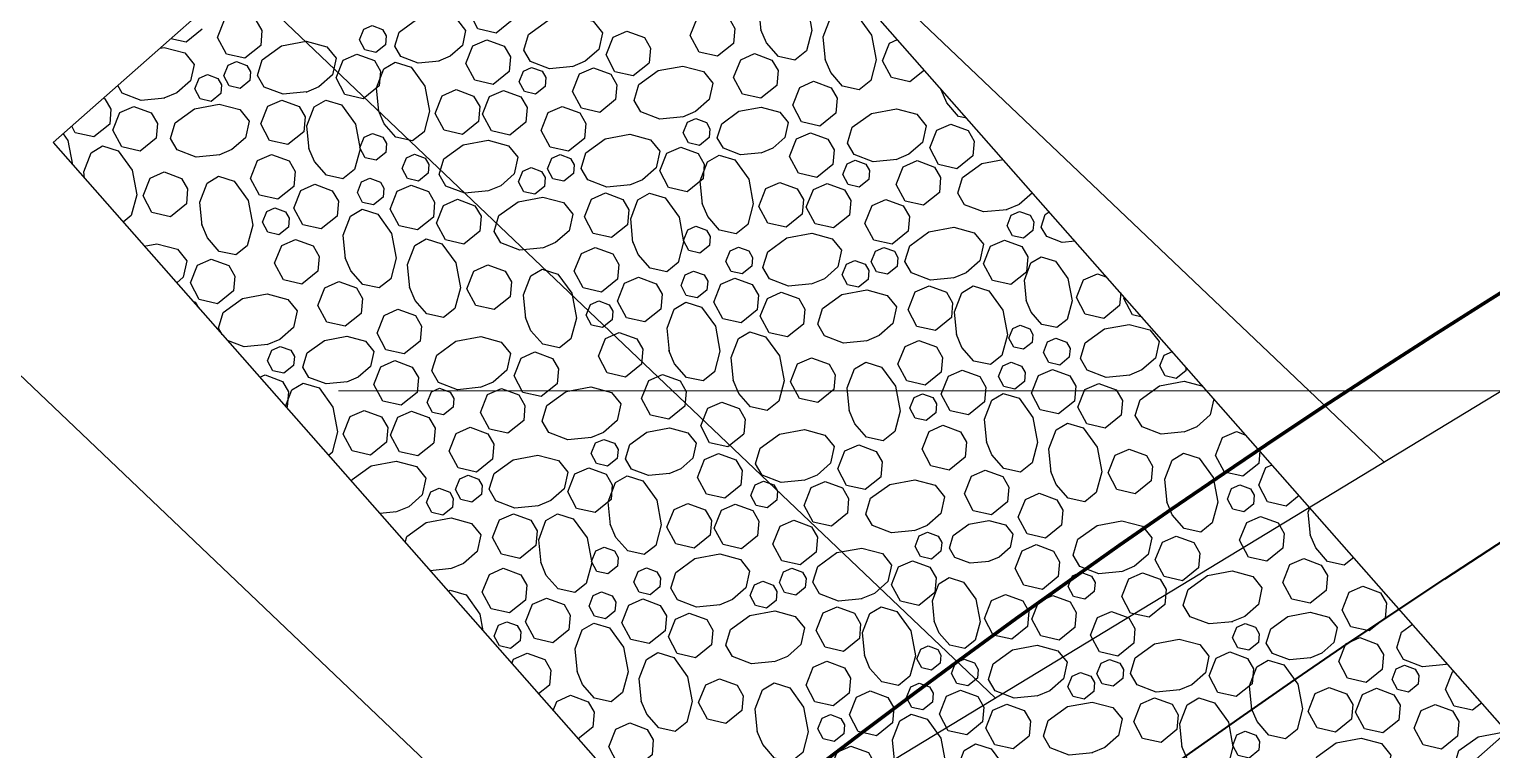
# Model space of a CAD drawing. Header units: inches. Extents: x -5337 to 1057, y 15227 to 19227.
# Drawn here: x -2907.8 to -2886.96, y 16124.37 to 16134.63 of the extents above; entities that cross this region are included whole.
import ezdxf

# ---------------------------------------------------------------- set-up
doc = ezdxf.new("R2010")
doc.units = ezdxf.units.IN
doc.header["$LTSCALE"] = 150
doc.header["$MEASUREMENT"] = 0
doc.linetypes.add('HIDDEN', pattern=[0.375, 0.25, -0.125])
for name, color, linetype in [('COMT-MIN', 84, 'Continuous'), ('CONT-MJR', 84, 'Continuous'), ('grid', 7, 'HIDDEN'), ('PAVING', 7, 'Continuous')]:
    doc.layers.add(name, color=color, linetype=linetype)

msp = doc.modelspace()

# ---------------------------------------------------------------- linework, layer by layer
at = {"color": 5}
for p, q in [((-2992.818, 16227.67), (-2888.494, 16128.469)), ((-3000.385, 16226.241), (-2894.032, 16125.111)), ((-3007.952, 16224.811), (-2899.57, 16121.752)), ((-2900.815, 16120.997), (-2868.144, 16140.811))]:
    msp.add_line(p, q, dxfattribs=at)
at = {"layer": 'COMT-MIN', "color": 5, "linetype": 'Continuous', "lineweight": 40, "extrusion": (0, 0, -1)}
for radius in [122, 119, 116, 113]:
    msp.add_arc((2820.603, 16024.86), radius, 14.50002, 67.54112, dxfattribs=at)
at = {"layer": 'CONT-MJR', "color": 5, "linetype": 'Continuous', "lineweight": 70, "extrusion": (0, 0, -1)}
msp.add_arc((2820.603, 16024.86), 125, 14.50002, 67.54112, dxfattribs=at)
at = {"layer": 'grid', "color": 252, "linetype": 'HIDDEN', "lineweight": 0, "ltscale": 0.6}
msp.add_line((-5232.144, 16129.484), (952.356, 16129.484), dxfattribs=at)
at = {"layer": 'PAVING', "color": 1, "flags": 128}
msp.add_lwpolyline([(-2894.237, 16118.014), (-2886.736, 16124.627), (-2899.961, 16139.63), (-2907.462, 16133.017)], close=True, dxfattribs=at)
for points in [[(-2897.368, 16134.609), (-2897.401, 16134.946), (-2897.297, 16135.217), (-2897.134, 16135.313), (-2896.91, 16135.244), (-2896.711, 16134.97), (-2896.645, 16134.616), (-2896.724, 16134.323), (-2896.888, 16134.192), (-2897.124, 16134.244), (-2897.294, 16134.436), (-2897.372, 16134.624)], [(-2900.917, 16134.761), (-2901.145, 16134.577), (-2901.407, 16134.636), (-2901.533, 16134.874), (-2901.432, 16135.127), (-2901.235, 16135.213), (-2900.986, 16135.122), (-2900.899, 16134.972), (-2900.917, 16134.761)], [(-2904.502, 16134.402), (-2904.73, 16134.218), (-2904.992, 16134.278), (-2905.118, 16134.515), (-2905.017, 16134.768), (-2904.82, 16134.855), (-2904.57, 16134.763), (-2904.484, 16134.613), (-2904.502, 16134.402)], [(-2901.956, 16134.179), (-2902.259, 16134.15), (-2902.503, 16134.243), (-2902.589, 16134.39), (-2902.527, 16134.592), (-2902.281, 16134.77), (-2901.962, 16134.829), (-2901.698, 16134.759), (-2901.581, 16134.612), (-2901.627, 16134.398), (-2901.8, 16134.246), (-2901.969, 16134.176)], [(-2900.049, 16134.101), (-2900.386, 16134.068), (-2900.657, 16134.171), (-2900.753, 16134.335), (-2900.684, 16134.559), (-2900.41, 16134.757), (-2900.056, 16134.823), (-2899.763, 16134.745), (-2899.632, 16134.581), (-2899.683, 16134.344), (-2899.876, 16134.175), (-2900.064, 16134.097)], [(-2897.763, 16134.431), (-2897.991, 16134.247), (-2898.253, 16134.307), (-2898.379, 16134.544), (-2898.278, 16134.797), (-2898.081, 16134.884), (-2897.831, 16134.792), (-2897.745, 16134.642), (-2897.763, 16134.431)], [(-2896.452, 16134.188), (-2896.485, 16134.525), (-2896.381, 16134.795), (-2896.218, 16134.892), (-2895.994, 16134.823), (-2895.795, 16134.549), (-2895.729, 16134.195), (-2895.808, 16133.902), (-2895.972, 16133.771), (-2896.209, 16133.822), (-2896.378, 16134.015), (-2896.456, 16134.202)], [(-2905.338, 16134.631), (-2905.566, 16134.448), (-2905.784, 16134.497)], [(-2902.723, 16134.412), (-2902.86, 16134.302), (-2903.017, 16134.338), (-2903.093, 16134.48), (-2903.032, 16134.632), (-2902.914, 16134.684), (-2902.764, 16134.629), (-2902.712, 16134.539), (-2902.723, 16134.412)], [(-2903.845, 16133.738), (-2904.182, 16133.705), (-2904.453, 16133.808), (-2904.549, 16133.972), (-2904.48, 16134.196), (-2904.206, 16134.394), (-2903.853, 16134.46), (-2903.559, 16134.381), (-2903.429, 16134.218), (-2903.48, 16133.981), (-2903.672, 16133.811), (-2903.86, 16133.733)], [(-2900.963, 16134.029), (-2901.19, 16133.845), (-2901.452, 16133.905), (-2901.578, 16134.142), (-2901.478, 16134.395), (-2901.28, 16134.482), (-2901.031, 16134.391), (-2900.944, 16134.24), (-2900.963, 16134.029)], [(-2898.965, 16134.151), (-2899.192, 16133.968), (-2899.454, 16134.027), (-2899.58, 16134.265), (-2899.479, 16134.518), (-2899.282, 16134.605), (-2899.033, 16134.513), (-2898.946, 16134.362), (-2898.965, 16134.152)], [(-2895.043, 16134.051), (-2895.251, 16133.884), (-2895.513, 16133.944), (-2895.639, 16134.181), (-2895.538, 16134.434), (-2895.425, 16134.484)], [(-2905.936, 16134.363), (-2905.876, 16134.374), (-2905.583, 16134.296), (-2905.452, 16134.132), (-2905.503, 16133.895), (-2905.696, 16133.726), (-2905.883, 16133.648)], [(-2902.812, 16133.825), (-2903.04, 16133.641), (-2903.302, 16133.701), (-2903.428, 16133.938), (-2903.327, 16134.191), (-2903.13, 16134.278), (-2902.88, 16134.186), (-2902.794, 16134.036), (-2902.812, 16133.825)], [(-2897.146, 16133.831), (-2897.374, 16133.648), (-2897.636, 16133.707), (-2897.762, 16133.944), (-2897.661, 16134.197), (-2897.464, 16134.284), (-2897.215, 16134.192), (-2897.128, 16134.042), (-2897.146, 16133.831)], [(-2905.072, 16133.715), (-2905.208, 16133.605), (-2905.365, 16133.641), (-2905.441, 16133.783), (-2905.381, 16133.935), (-2905.262, 16133.987), (-2905.112, 16133.932), (-2905.061, 16133.842), (-2905.072, 16133.715)], [(-2904.658, 16133.9), (-2904.794, 16133.79), (-2904.952, 16133.825), (-2905.027, 16133.968), (-2904.967, 16134.119), (-2904.848, 16134.172), (-2904.699, 16134.117), (-2904.647, 16134.026), (-2904.658, 16133.9)], [(-2902.818, 16133.459), (-2902.851, 16133.796), (-2902.747, 16134.067), (-2902.584, 16134.163), (-2902.36, 16134.094), (-2902.161, 16133.82), (-2902.095, 16133.466), (-2902.174, 16133.173), (-2902.338, 16133.042), (-2902.575, 16133.094), (-2902.744, 16133.286), (-2902.822, 16133.474)], [(-2900.45, 16133.817), (-2900.587, 16133.707), (-2900.744, 16133.743), (-2900.82, 16133.885), (-2900.759, 16134.037), (-2900.641, 16134.089), (-2900.491, 16134.034), (-2900.439, 16133.944), (-2900.45, 16133.818)], [(-2899.443, 16133.631), (-2899.67, 16133.447), (-2899.932, 16133.506), (-2900.059, 16133.744), (-2899.958, 16133.997), (-2899.761, 16134.084), (-2899.511, 16133.992), (-2899.425, 16133.842), (-2899.443, 16133.631)], [(-2898.477, 16133.386), (-2898.814, 16133.353), (-2899.085, 16133.456), (-2899.181, 16133.619), (-2899.112, 16133.844), (-2898.838, 16134.042), (-2898.484, 16134.108), (-2898.191, 16134.029), (-2898.06, 16133.866), (-2898.111, 16133.629), (-2898.304, 16133.459), (-2898.492, 16133.381)], [(-2905.869, 16133.652), (-2906.206, 16133.619), (-2906.477, 16133.722), (-2906.54, 16133.83)], [(-2896.303, 16133.437), (-2896.531, 16133.253), (-2896.793, 16133.313), (-2896.919, 16133.55), (-2896.818, 16133.803), (-2896.621, 16133.89), (-2896.372, 16133.798), (-2896.285, 16133.648), (-2896.303, 16133.437)], [(-2894.799, 16133.756), (-2894.801, 16133.776)], [(-2906.745, 16133.65), (-2906.724, 16133.642), (-2906.637, 16133.492), (-2906.655, 16133.281)], [(-2905.086, 16132.843), (-2905.423, 16132.81), (-2905.694, 16132.914), (-2905.79, 16133.077), (-2905.721, 16133.301), (-2905.447, 16133.5), (-2905.093, 16133.566), (-2904.8, 16133.487), (-2904.669, 16133.323), (-2904.72, 16133.086), (-2904.913, 16132.917), (-2905.101, 16132.839)], [(-2903.886, 16133.171), (-2904.114, 16132.988), (-2904.375, 16133.047), (-2904.501, 16133.284), (-2904.401, 16133.537), (-2904.203, 16133.624), (-2903.954, 16133.532), (-2903.867, 16133.382), (-2903.886, 16133.171)], [(-2903.81, 16132.919), (-2903.843, 16133.255), (-2903.739, 16133.526), (-2903.576, 16133.622), (-2903.352, 16133.553), (-2903.153, 16133.28), (-2903.087, 16132.926), (-2903.166, 16132.633), (-2903.33, 16132.502), (-2903.566, 16132.553), (-2903.736, 16132.746), (-2903.814, 16132.933)], [(-2901.399, 16133.319), (-2901.627, 16133.135), (-2901.889, 16133.195), (-2902.015, 16133.432), (-2901.915, 16133.685), (-2901.717, 16133.772), (-2901.468, 16133.68), (-2901.381, 16133.53), (-2901.399, 16133.319)], [(-2900.725, 16133.308), (-2900.952, 16133.124), (-2901.214, 16133.184), (-2901.34, 16133.421), (-2901.239, 16133.674), (-2901.042, 16133.761), (-2900.793, 16133.669), (-2900.706, 16133.519), (-2900.725, 16133.308)], [(-2894.438, 16133.365), (-2894.556, 16133.39), (-2894.725, 16133.583), (-2894.803, 16133.77)], [(-2905.994, 16133.08), (-2906.221, 16132.897), (-2906.483, 16132.956), (-2906.609, 16133.194), (-2906.508, 16133.447), (-2906.311, 16133.533), (-2906.062, 16133.442), (-2905.975, 16133.291), (-2905.994, 16133.081)], [(-2899.888, 16133.078), (-2900.116, 16132.895), (-2900.378, 16132.954), (-2900.504, 16133.191), (-2900.403, 16133.444), (-2900.206, 16133.531), (-2899.956, 16133.44), (-2899.87, 16133.289), (-2899.888, 16133.078)], [(-2898.109, 16133.089), (-2898.246, 16132.978), (-2898.403, 16133.014), (-2898.479, 16133.157), (-2898.418, 16133.308), (-2898.3, 16133.361), (-2898.15, 16133.305), (-2898.099, 16133.215), (-2898.11, 16133.088)], [(-2897.361, 16132.873), (-2897.664, 16132.843), (-2897.908, 16132.936), (-2897.994, 16133.083), (-2897.932, 16133.285), (-2897.686, 16133.464), (-2897.367, 16133.523), (-2897.103, 16133.452), (-2896.986, 16133.305), (-2897.032, 16133.092), (-2897.205, 16132.939), (-2897.374, 16132.869)], [(-2895.435, 16132.777), (-2895.772, 16132.744), (-2896.043, 16132.848), (-2896.139, 16133.011), (-2896.07, 16133.235), (-2895.796, 16133.434), (-2895.442, 16133.5), (-2895.149, 16133.421), (-2895.018, 16133.257), (-2895.069, 16133.02), (-2895.262, 16132.851), (-2895.45, 16132.773)], [(-2906.655, 16133.281), (-2906.883, 16133.098), (-2907.145, 16133.157), (-2907.196, 16133.253)], [(-2896.349, 16132.705), (-2896.576, 16132.522), (-2896.839, 16132.581), (-2896.964, 16132.818), (-2896.864, 16133.072), (-2896.666, 16133.158), (-2896.417, 16133.067), (-2896.33, 16132.916), (-2896.349, 16132.705)], [(-2894.351, 16132.828), (-2894.578, 16132.645), (-2894.84, 16132.704), (-2894.966, 16132.941), (-2894.865, 16133.194), (-2894.668, 16133.281), (-2894.419, 16133.189), (-2894.332, 16133.039), (-2894.351, 16132.828)], [(-2907.319, 16133.144), (-2907.25, 16133.048), (-2907.185, 16132.703)], [(-2907.014, 16132.509), (-2907.023, 16132.603), (-2906.92, 16132.873), (-2906.757, 16132.969), (-2906.533, 16132.9), (-2906.334, 16132.626), (-2906.268, 16132.273), (-2906.347, 16131.98), (-2906.465, 16131.885)], [(-2902.721, 16132.877), (-2902.857, 16132.767), (-2903.015, 16132.802), (-2903.09, 16132.945), (-2903.03, 16133.096), (-2902.911, 16133.149), (-2902.762, 16133.094), (-2902.71, 16133.003), (-2902.721, 16132.877)], [(-2901.255, 16132.328), (-2901.592, 16132.295), (-2901.863, 16132.399), (-2901.958, 16132.562), (-2901.89, 16132.786), (-2901.616, 16132.985), (-2901.262, 16133.051), (-2900.969, 16132.972), (-2900.838, 16132.808), (-2900.889, 16132.571), (-2901.082, 16132.402), (-2901.27, 16132.324)], [(-2899.232, 16132.414), (-2899.568, 16132.381), (-2899.839, 16132.485), (-2899.935, 16132.648), (-2899.866, 16132.872), (-2899.592, 16133.071), (-2899.239, 16133.137), (-2898.945, 16133.058), (-2898.815, 16132.894), (-2898.866, 16132.657), (-2899.059, 16132.488), (-2899.246, 16132.41)], [(-2898.198, 16132.501), (-2898.426, 16132.318), (-2898.688, 16132.377), (-2898.814, 16132.614), (-2898.713, 16132.867), (-2898.516, 16132.954), (-2898.266, 16132.863), (-2898.18, 16132.712), (-2898.198, 16132.501)], [(-2904.031, 16132.394), (-2904.259, 16132.211), (-2904.521, 16132.27), (-2904.646, 16132.508), (-2904.546, 16132.76), (-2904.348, 16132.847), (-2904.099, 16132.756), (-2904.013, 16132.605), (-2904.031, 16132.394)], [(-2902.117, 16132.581), (-2902.254, 16132.47), (-2902.411, 16132.506), (-2902.486, 16132.648), (-2902.426, 16132.8), (-2902.308, 16132.852), (-2902.158, 16132.797), (-2902.106, 16132.707), (-2902.117, 16132.581)], [(-2900.044, 16132.576), (-2900.181, 16132.466), (-2900.338, 16132.501), (-2900.413, 16132.644), (-2900.353, 16132.796), (-2900.235, 16132.848), (-2900.085, 16132.793), (-2900.033, 16132.703), (-2900.044, 16132.576)], [(-2898.204, 16132.136), (-2898.237, 16132.472), (-2898.133, 16132.743), (-2897.97, 16132.839), (-2897.746, 16132.77), (-2897.547, 16132.497), (-2897.481, 16132.143), (-2897.56, 16131.85), (-2897.724, 16131.719), (-2897.961, 16131.77), (-2898.13, 16131.963), (-2898.208, 16132.15)], [(-2895.836, 16132.494), (-2895.973, 16132.384), (-2896.13, 16132.42), (-2896.206, 16132.562), (-2896.145, 16132.714), (-2896.027, 16132.766), (-2895.877, 16132.711), (-2895.825, 16132.62), (-2895.836, 16132.494)], [(-2894.829, 16132.307), (-2895.057, 16132.124), (-2895.319, 16132.183), (-2895.445, 16132.42), (-2895.344, 16132.673), (-2895.147, 16132.76), (-2894.897, 16132.668), (-2894.811, 16132.518), (-2894.829, 16132.307)], [(-2893.863, 16132.062), (-2894.2, 16132.029), (-2894.471, 16132.132), (-2894.567, 16132.296), (-2894.498, 16132.52), (-2894.224, 16132.718), (-2893.919, 16132.775)], [(-2905.562, 16132.146), (-2905.789, 16131.962), (-2906.052, 16132.022), (-2906.178, 16132.259), (-2906.077, 16132.512), (-2905.88, 16132.599), (-2905.63, 16132.507), (-2905.544, 16132.357), (-2905.562, 16132.146)], [(-2905.337, 16131.834), (-2905.371, 16132.171), (-2905.267, 16132.441), (-2905.103, 16132.537), (-2904.879, 16132.468), (-2904.681, 16132.195), (-2904.615, 16131.841), (-2904.693, 16131.548), (-2904.857, 16131.417), (-2905.094, 16131.468), (-2905.263, 16131.661), (-2905.341, 16131.849)], [(-2900.458, 16132.391), (-2900.594, 16132.282), (-2900.752, 16132.317), (-2900.827, 16132.459), (-2900.767, 16132.611), (-2900.648, 16132.663), (-2900.498, 16132.608), (-2900.447, 16132.518), (-2900.458, 16132.391)], [(-2903.414, 16131.97), (-2903.641, 16131.787), (-2903.903, 16131.846), (-2904.029, 16132.084), (-2903.929, 16132.336), (-2903.731, 16132.423), (-2903.482, 16132.332), (-2903.395, 16132.181), (-2903.414, 16131.97)], [(-2902.756, 16132.239), (-2902.893, 16132.129), (-2903.05, 16132.165), (-2903.125, 16132.307), (-2903.065, 16132.459), (-2902.947, 16132.511), (-2902.797, 16132.456), (-2902.745, 16132.366), (-2902.756, 16132.239)], [(-2902.041, 16131.957), (-2902.269, 16131.774), (-2902.531, 16131.833), (-2902.657, 16132.07), (-2902.556, 16132.324), (-2902.359, 16132.41), (-2902.11, 16132.319), (-2902.023, 16132.168), (-2902.041, 16131.957)], [(-2896.786, 16131.996), (-2897.013, 16131.812), (-2897.275, 16131.871), (-2897.401, 16132.109), (-2897.301, 16132.362), (-2897.103, 16132.448), (-2896.854, 16132.357), (-2896.767, 16132.206), (-2896.786, 16131.996)], [(-2896.111, 16131.984), (-2896.338, 16131.801), (-2896.6, 16131.86), (-2896.726, 16132.097), (-2896.625, 16132.35), (-2896.428, 16132.437), (-2896.179, 16132.346), (-2896.092, 16132.195), (-2896.111, 16131.984)], [(-2901.38, 16131.757), (-2901.607, 16131.573), (-2901.869, 16131.633), (-2901.995, 16131.87), (-2901.895, 16132.123), (-2901.697, 16132.21), (-2901.448, 16132.118), (-2901.361, 16131.968), (-2901.38, 16131.757)], [(-2900.473, 16131.519), (-2900.809, 16131.486), (-2901.08, 16131.59), (-2901.176, 16131.753), (-2901.107, 16131.977), (-2900.833, 16132.176), (-2900.479, 16132.242), (-2900.186, 16132.163), (-2900.055, 16131.999), (-2900.107, 16131.762), (-2900.299, 16131.593), (-2900.487, 16131.515)], [(-2899.272, 16131.847), (-2899.5, 16131.664), (-2899.762, 16131.723), (-2899.888, 16131.96), (-2899.787, 16132.214), (-2899.59, 16132.3), (-2899.34, 16132.209), (-2899.254, 16132.058), (-2899.272, 16131.848)], [(-2899.196, 16131.595), (-2899.229, 16131.932), (-2899.125, 16132.202), (-2898.962, 16132.298), (-2898.738, 16132.23), (-2898.539, 16131.956), (-2898.474, 16131.602), (-2898.552, 16131.309), (-2898.716, 16131.179), (-2898.952, 16131.229), (-2899.122, 16131.422), (-2899.2, 16131.61)], [(-2895.274, 16131.754), (-2895.502, 16131.571), (-2895.764, 16131.63), (-2895.89, 16131.867), (-2895.789, 16132.121), (-2895.592, 16132.207), (-2895.343, 16132.116), (-2895.256, 16131.965), (-2895.275, 16131.754)], [(-2893.501, 16132.302), (-2893.691, 16132.135), (-2893.878, 16132.058)], [(-2904.108, 16131.815), (-2904.244, 16131.705), (-2904.402, 16131.741), (-2904.477, 16131.883), (-2904.417, 16132.035), (-2904.299, 16132.087), (-2904.149, 16132.032), (-2904.097, 16131.942), (-2904.108, 16131.815)], [(-2903.292, 16131.364), (-2903.325, 16131.7), (-2903.222, 16131.971), (-2903.058, 16132.067), (-2902.834, 16131.998), (-2902.636, 16131.724), (-2902.57, 16131.37), (-2902.648, 16131.077), (-2902.812, 16130.947), (-2903.049, 16130.998), (-2903.219, 16131.191), (-2903.297, 16131.378)], [(-2893.496, 16131.765), (-2893.632, 16131.655), (-2893.789, 16131.69), (-2893.865, 16131.833), (-2893.805, 16131.985), (-2893.686, 16132.037), (-2893.537, 16131.982), (-2893.485, 16131.891), (-2893.496, 16131.765)], [(-2892.894, 16131.613), (-2893.079, 16131.595), (-2893.298, 16131.679), (-2893.376, 16131.811), (-2893.32, 16131.992), (-2893.264, 16132.033)], [(-2898.107, 16131.553), (-2898.243, 16131.443), (-2898.401, 16131.479), (-2898.476, 16131.621), (-2898.416, 16131.773), (-2898.298, 16131.825), (-2898.148, 16131.77), (-2898.096, 16131.68), (-2898.107, 16131.553)], [(-2896.641, 16131.005), (-2896.978, 16130.971), (-2897.249, 16131.075), (-2897.345, 16131.238), (-2897.276, 16131.463), (-2897.002, 16131.661), (-2896.648, 16131.727), (-2896.355, 16131.648), (-2896.224, 16131.485), (-2896.275, 16131.248), (-2896.468, 16131.078), (-2896.656, 16131)], [(-2894.618, 16131.091), (-2894.954, 16131.057), (-2895.225, 16131.161), (-2895.321, 16131.324), (-2895.252, 16131.548), (-2894.978, 16131.747), (-2894.625, 16131.813), (-2894.331, 16131.734), (-2894.201, 16131.571), (-2894.252, 16131.334), (-2894.445, 16131.164), (-2894.632, 16131.086)], [(-2906.163, 16131.543), (-2905.981, 16131.577), (-2905.688, 16131.499), (-2905.557, 16131.335), (-2905.608, 16131.099), (-2905.7, 16131.018)], [(-2903.688, 16131.185), (-2903.915, 16131.001), (-2904.177, 16131.061), (-2904.304, 16131.298), (-2904.203, 16131.551), (-2904.005, 16131.638), (-2903.756, 16131.547), (-2903.67, 16131.396), (-2903.688, 16131.185)], [(-2902.377, 16130.942), (-2902.41, 16131.279), (-2902.306, 16131.55), (-2902.143, 16131.646), (-2901.919, 16131.577), (-2901.72, 16131.303), (-2901.654, 16130.949), (-2901.733, 16130.656), (-2901.897, 16130.525), (-2902.133, 16130.577), (-2902.303, 16130.769), (-2902.381, 16130.957)], [(-2899.417, 16131.071), (-2899.645, 16130.887), (-2899.907, 16130.947), (-2900.033, 16131.184), (-2899.932, 16131.437), (-2899.734, 16131.524), (-2899.485, 16131.432), (-2899.399, 16131.282), (-2899.417, 16131.071)], [(-2897.503, 16131.257), (-2897.64, 16131.147), (-2897.797, 16131.182), (-2897.872, 16131.325), (-2897.812, 16131.477), (-2897.694, 16131.529), (-2897.544, 16131.474), (-2897.492, 16131.383), (-2897.503, 16131.257)], [(-2895.43, 16131.252), (-2895.567, 16131.142), (-2895.724, 16131.178), (-2895.799, 16131.32), (-2895.739, 16131.472), (-2895.621, 16131.524), (-2895.471, 16131.47), (-2895.419, 16131.379), (-2895.43, 16131.253)], [(-2893.584, 16131.177), (-2893.812, 16130.994), (-2894.074, 16131.053), (-2894.2, 16131.291), (-2894.099, 16131.544), (-2893.902, 16131.63), (-2893.653, 16131.539), (-2893.566, 16131.388), (-2893.585, 16131.178)], [(-2904.889, 16130.906), (-2905.117, 16130.722), (-2905.379, 16130.782), (-2905.505, 16131.019), (-2905.404, 16131.272), (-2905.207, 16131.359), (-2904.958, 16131.267), (-2904.871, 16131.117), (-2904.889, 16130.906)], [(-2900.948, 16130.822), (-2901.175, 16130.639), (-2901.438, 16130.698), (-2901.564, 16130.935), (-2901.463, 16131.188), (-2901.266, 16131.275), (-2901.016, 16131.184), (-2900.93, 16131.033), (-2900.948, 16130.822)], [(-2895.844, 16131.068), (-2895.98, 16130.958), (-2896.138, 16130.993), (-2896.213, 16131.136), (-2896.153, 16131.288), (-2896.034, 16131.34), (-2895.885, 16131.285), (-2895.833, 16131.194), (-2895.844, 16131.068)], [(-2893.588, 16130.757), (-2893.618, 16131.06), (-2893.525, 16131.304), (-2893.378, 16131.39), (-2893.176, 16131.328), (-2892.997, 16131.082), (-2892.938, 16130.763), (-2893.009, 16130.5), (-2893.156, 16130.382), (-2893.369, 16130.428), (-2893.522, 16130.602), (-2893.592, 16130.77)], [(-2900.723, 16130.51), (-2900.757, 16130.847), (-2900.653, 16131.118), (-2900.49, 16131.214), (-2900.266, 16131.145), (-2900.067, 16130.871), (-2900.001, 16130.517), (-2900.08, 16130.224), (-2900.243, 16130.093), (-2900.48, 16130.145), (-2900.65, 16130.337), (-2900.728, 16130.525)], [(-2898.8, 16130.647), (-2899.027, 16130.463), (-2899.289, 16130.522), (-2899.416, 16130.76), (-2899.315, 16131.013), (-2899.117, 16131.1), (-2898.868, 16131.008), (-2898.782, 16130.858), (-2898.8, 16130.647)], [(-2898.142, 16130.915), (-2898.279, 16130.805), (-2898.436, 16130.841), (-2898.511, 16130.984), (-2898.451, 16131.135), (-2898.333, 16131.187), (-2898.183, 16131.132), (-2898.131, 16131.042), (-2898.142, 16130.916)], [(-2897.428, 16130.634), (-2897.655, 16130.45), (-2897.917, 16130.509), (-2898.043, 16130.747), (-2897.943, 16131), (-2897.745, 16131.087), (-2897.496, 16130.995), (-2897.409, 16130.845), (-2897.428, 16130.634)], [(-2892.26, 16130.697), (-2892.487, 16130.513), (-2892.749, 16130.573), (-2892.875, 16130.81), (-2892.775, 16131.063), (-2892.577, 16131.15), (-2892.442, 16131.1)], [(-2905.052, 16130.283), (-2905.105, 16130.374), (-2905.037, 16130.598), (-2904.763, 16130.796), (-2904.409, 16130.862), (-2904.116, 16130.784), (-2903.985, 16130.62), (-2904.036, 16130.383), (-2904.229, 16130.214), (-2904.417, 16130.136)], [(-2903.071, 16130.585), (-2903.299, 16130.402), (-2903.561, 16130.461), (-2903.686, 16130.698), (-2903.586, 16130.951), (-2903.388, 16131.038), (-2903.139, 16130.947), (-2903.053, 16130.796), (-2903.071, 16130.585)], [(-2896.766, 16130.433), (-2896.993, 16130.25), (-2897.255, 16130.309), (-2897.381, 16130.546), (-2897.281, 16130.799), (-2897.083, 16130.886), (-2896.834, 16130.795), (-2896.748, 16130.644), (-2896.766, 16130.433)], [(-2895.858, 16130.196), (-2896.195, 16130.162), (-2896.466, 16130.266), (-2896.562, 16130.43), (-2896.493, 16130.654), (-2896.219, 16130.852), (-2895.865, 16130.918), (-2895.572, 16130.84), (-2895.442, 16130.676), (-2895.493, 16130.439), (-2895.685, 16130.27), (-2895.873, 16130.191)], [(-2894.658, 16130.524), (-2894.886, 16130.34), (-2895.148, 16130.399), (-2895.274, 16130.637), (-2895.173, 16130.89), (-2894.976, 16130.977), (-2894.726, 16130.885), (-2894.64, 16130.735), (-2894.658, 16130.524)], [(-2894.582, 16130.272), (-2894.615, 16130.608), (-2894.511, 16130.879), (-2894.348, 16130.975), (-2894.124, 16130.906), (-2893.925, 16130.632), (-2893.86, 16130.279), (-2893.938, 16129.985), (-2894.102, 16129.855), (-2894.339, 16129.906), (-2894.508, 16130.098), (-2894.586, 16130.286)], [(-2892.244, 16130.876), (-2892.26, 16130.697)], [(-2905.472, 16130.76), (-2905.436, 16130.746), (-2905.39, 16130.666)], [(-2899.494, 16130.492), (-2899.631, 16130.382), (-2899.788, 16130.417), (-2899.863, 16130.56), (-2899.803, 16130.711), (-2899.685, 16130.764), (-2899.535, 16130.708), (-2899.483, 16130.618), (-2899.494, 16130.492)], [(-2898.678, 16130.04), (-2898.711, 16130.376), (-2898.608, 16130.647), (-2898.445, 16130.743), (-2898.22, 16130.675), (-2898.022, 16130.401), (-2897.956, 16130.047), (-2898.035, 16129.754), (-2898.198, 16129.623), (-2898.435, 16129.674), (-2898.605, 16129.867), (-2898.683, 16130.054)], [(-2891.94, 16130.531), (-2892.074, 16130.562), (-2892.2, 16130.799), (-2892.193, 16130.818)], [(-2902.228, 16130.191), (-2902.456, 16130.007), (-2902.718, 16130.067), (-2902.844, 16130.304), (-2902.743, 16130.557), (-2902.546, 16130.644), (-2902.297, 16130.553), (-2902.21, 16130.402), (-2902.228, 16130.191)], [(-2903.267, 16129.61), (-2903.57, 16129.58), (-2903.814, 16129.673), (-2903.9, 16129.821), (-2903.838, 16130.022), (-2903.592, 16130.201), (-2903.273, 16130.26), (-2903.009, 16130.189), (-2902.892, 16130.042), (-2902.937, 16129.829), (-2903.111, 16129.677), (-2903.28, 16129.606)], [(-2901.36, 16129.532), (-2901.697, 16129.498), (-2901.967, 16129.602), (-2902.063, 16129.765), (-2901.994, 16129.989), (-2901.721, 16130.188), (-2901.367, 16130.254), (-2901.074, 16130.175), (-2900.943, 16130.012), (-2900.994, 16129.775), (-2901.187, 16129.605), (-2901.374, 16129.527)], [(-2899.074, 16129.861), (-2899.302, 16129.678), (-2899.564, 16129.737), (-2899.69, 16129.975), (-2899.589, 16130.228), (-2899.392, 16130.315), (-2899.142, 16130.223), (-2899.056, 16130.073), (-2899.074, 16129.861)], [(-2897.763, 16129.619), (-2897.796, 16129.955), (-2897.692, 16130.226), (-2897.529, 16130.322), (-2897.305, 16130.253), (-2897.106, 16129.979), (-2897.04, 16129.626), (-2897.119, 16129.333), (-2897.283, 16129.201), (-2897.519, 16129.253), (-2897.689, 16129.445), (-2897.767, 16129.633)], [(-2893.505, 16130.172), (-2893.628, 16130.073), (-2893.769, 16130.105), (-2893.837, 16130.233), (-2893.783, 16130.37), (-2893.676, 16130.417), (-2893.542, 16130.367), (-2893.495, 16130.286), (-2893.505, 16130.172)], [(-2892.977, 16129.959), (-2893.114, 16129.849), (-2893.271, 16129.884), (-2893.346, 16130.026), (-2893.286, 16130.178), (-2893.168, 16130.23), (-2893.018, 16130.175), (-2892.966, 16130.085), (-2892.977, 16129.959)], [(-2892.115, 16129.706), (-2892.452, 16129.673), (-2892.723, 16129.777), (-2892.819, 16129.94), (-2892.75, 16130.164), (-2892.476, 16130.363), (-2892.122, 16130.428), (-2891.829, 16130.35), (-2891.698, 16130.186), (-2891.749, 16129.949), (-2891.942, 16129.78), (-2892.13, 16129.702)], [(-2904.402, 16130.14), (-2904.739, 16130.107), (-2904.977, 16130.198)], [(-2904.034, 16129.843), (-2904.171, 16129.733), (-2904.328, 16129.768), (-2904.404, 16129.911), (-2904.343, 16130.063), (-2904.225, 16130.115), (-2904.075, 16130.06), (-2904.023, 16129.969), (-2904.034, 16129.843)], [(-2900.275, 16129.582), (-2900.503, 16129.399), (-2900.765, 16129.458), (-2900.891, 16129.695), (-2900.79, 16129.948), (-2900.593, 16130.035), (-2900.344, 16129.944), (-2900.257, 16129.793), (-2900.276, 16129.582)], [(-2894.803, 16129.747), (-2895.031, 16129.564), (-2895.293, 16129.623), (-2895.419, 16129.86), (-2895.318, 16130.113), (-2895.121, 16130.2), (-2894.871, 16130.108), (-2894.785, 16129.958), (-2894.803, 16129.747)], [(-2891.318, 16129.769), (-2891.454, 16129.659), (-2891.612, 16129.695), (-2891.687, 16129.837), (-2891.627, 16129.989), (-2891.508, 16130.041)], [(-2902.274, 16129.46), (-2902.501, 16129.276), (-2902.763, 16129.335), (-2902.889, 16129.573), (-2902.788, 16129.826), (-2902.591, 16129.913), (-2902.342, 16129.821), (-2902.255, 16129.671), (-2902.274, 16129.46)], [(-2896.334, 16129.499), (-2896.562, 16129.315), (-2896.824, 16129.374), (-2896.95, 16129.612), (-2896.849, 16129.865), (-2896.652, 16129.952), (-2896.402, 16129.86), (-2896.316, 16129.71), (-2896.334, 16129.499)], [(-2896.109, 16129.187), (-2896.143, 16129.523), (-2896.039, 16129.794), (-2895.876, 16129.89), (-2895.652, 16129.821), (-2895.453, 16129.548), (-2895.387, 16129.194), (-2895.466, 16128.901), (-2895.629, 16128.77), (-2895.866, 16128.821), (-2896.036, 16129.014), (-2896.114, 16129.201)], [(-2893.616, 16129.617), (-2893.753, 16129.507), (-2893.91, 16129.543), (-2893.985, 16129.685), (-2893.925, 16129.837), (-2893.807, 16129.889), (-2893.657, 16129.834), (-2893.605, 16129.744), (-2893.616, 16129.617)], [(-2891.314, 16129.82), (-2891.318, 16129.769)], [(-2904.516, 16129.675), (-2904.441, 16129.708), (-2904.191, 16129.617), (-2904.105, 16129.466), (-2904.123, 16129.255)], [(-2898.457, 16129.262), (-2898.685, 16129.078), (-2898.947, 16129.137), (-2899.073, 16129.375), (-2898.972, 16129.628), (-2898.775, 16129.715), (-2898.525, 16129.623), (-2898.439, 16129.473), (-2898.457, 16129.262)], [(-2894.186, 16129.323), (-2894.414, 16129.14), (-2894.676, 16129.199), (-2894.802, 16129.436), (-2894.701, 16129.689), (-2894.504, 16129.776), (-2894.254, 16129.684), (-2894.168, 16129.534), (-2894.186, 16129.323)], [(-2892.902, 16129.335), (-2893.129, 16129.152), (-2893.391, 16129.211), (-2893.517, 16129.448), (-2893.416, 16129.701), (-2893.219, 16129.788), (-2892.97, 16129.697), (-2892.883, 16129.546), (-2892.902, 16129.335)], [(-2891.333, 16128.897), (-2891.669, 16128.864), (-2891.94, 16128.968), (-2892.036, 16129.131), (-2891.967, 16129.355), (-2891.693, 16129.554), (-2891.339, 16129.62), (-2891.074, 16129.549)], [(-2904.149, 16129.259), (-2904.058, 16129.498), (-2903.895, 16129.593), (-2903.671, 16129.525), (-2903.472, 16129.251), (-2903.406, 16128.897), (-2903.485, 16128.604), (-2903.536, 16128.563)], [(-2901.761, 16129.248), (-2901.898, 16129.138), (-2902.055, 16129.174), (-2902.131, 16129.316), (-2902.07, 16129.468), (-2901.952, 16129.52), (-2901.802, 16129.465), (-2901.75, 16129.375), (-2901.761, 16129.248)], [(-2900.754, 16129.061), (-2900.981, 16128.878), (-2901.243, 16128.937), (-2901.37, 16129.174), (-2901.269, 16129.428), (-2901.072, 16129.514), (-2900.822, 16129.423), (-2900.736, 16129.272), (-2900.754, 16129.061)], [(-2899.788, 16128.816), (-2900.125, 16128.783), (-2900.395, 16128.887), (-2900.491, 16129.05), (-2900.423, 16129.274), (-2900.149, 16129.473), (-2899.795, 16129.539), (-2899.502, 16129.46), (-2899.371, 16129.296), (-2899.422, 16129.06), (-2899.615, 16128.89), (-2899.803, 16128.812)], [(-2894.88, 16129.168), (-2895.017, 16129.058), (-2895.174, 16129.094), (-2895.25, 16129.236), (-2895.189, 16129.388), (-2895.071, 16129.44), (-2894.921, 16129.385), (-2894.869, 16129.295), (-2894.88, 16129.168)], [(-2894.152, 16128.742), (-2894.185, 16129.078), (-2894.082, 16129.349), (-2893.918, 16129.445), (-2893.694, 16129.376), (-2893.496, 16129.102), (-2893.43, 16128.748), (-2893.508, 16128.455), (-2893.672, 16128.325), (-2893.909, 16128.376), (-2894.079, 16128.569), (-2894.157, 16128.756)], [(-2892.24, 16129.135), (-2892.467, 16128.951), (-2892.729, 16129.011), (-2892.855, 16129.248), (-2892.755, 16129.501), (-2892.557, 16129.588), (-2892.308, 16129.497), (-2892.221, 16129.346), (-2892.24, 16129.135)], [(-2904.123, 16129.255), (-2904.137, 16129.245)], [(-2902.71, 16128.749), (-2902.938, 16128.566), (-2903.2, 16128.625), (-2903.326, 16128.863), (-2903.225, 16129.116), (-2903.028, 16129.203), (-2902.779, 16129.111), (-2902.692, 16128.961), (-2902.71, 16128.749)], [(-2902.035, 16128.738), (-2902.263, 16128.555), (-2902.525, 16128.614), (-2902.651, 16128.851), (-2902.55, 16129.105), (-2902.353, 16129.192), (-2902.104, 16129.1), (-2902.017, 16128.949), (-2902.036, 16128.739)], [(-2897.614, 16128.867), (-2897.842, 16128.684), (-2898.104, 16128.743), (-2898.23, 16128.981), (-2898.129, 16129.234), (-2897.932, 16129.321), (-2897.683, 16129.229), (-2897.596, 16129.078), (-2897.615, 16128.868)], [(-2890.917, 16129.37), (-2890.967, 16129.14), (-2891.159, 16128.971), (-2891.347, 16128.893)], [(-2894.46, 16128.538), (-2894.688, 16128.354), (-2894.95, 16128.414), (-2895.076, 16128.651), (-2894.975, 16128.904), (-2894.778, 16128.991), (-2894.528, 16128.899), (-2894.442, 16128.749), (-2894.46, 16128.538)], [(-2893.237, 16128.32), (-2893.27, 16128.657), (-2893.166, 16128.928), (-2893.003, 16129.023), (-2892.779, 16128.955), (-2892.58, 16128.681), (-2892.514, 16128.327), (-2892.593, 16128.034), (-2892.757, 16127.903), (-2892.993, 16127.954), (-2893.163, 16128.147), (-2893.241, 16128.335)], [(-2901.199, 16128.509), (-2901.427, 16128.325), (-2901.689, 16128.384), (-2901.815, 16128.622), (-2901.714, 16128.875), (-2901.517, 16128.962), (-2901.267, 16128.87), (-2901.181, 16128.72), (-2901.199, 16128.509)], [(-2899.42, 16128.519), (-2899.557, 16128.409), (-2899.714, 16128.445), (-2899.79, 16128.587), (-2899.729, 16128.739), (-2899.611, 16128.791), (-2899.461, 16128.736), (-2899.409, 16128.646), (-2899.42, 16128.519)], [(-2898.672, 16128.304), (-2898.975, 16128.274), (-2899.219, 16128.367), (-2899.305, 16128.514), (-2899.243, 16128.716), (-2898.997, 16128.894), (-2898.678, 16128.954), (-2898.414, 16128.883), (-2898.297, 16128.736), (-2898.343, 16128.523), (-2898.516, 16128.37), (-2898.685, 16128.3)], [(-2896.746, 16128.208), (-2897.083, 16128.175), (-2897.354, 16128.279), (-2897.449, 16128.442), (-2897.381, 16128.666), (-2897.107, 16128.864), (-2896.753, 16128.93), (-2896.46, 16128.852), (-2896.329, 16128.688), (-2896.38, 16128.451), (-2896.573, 16128.282), (-2896.76, 16128.204)], [(-2890.277, 16128.449), (-2890.505, 16128.265), (-2890.767, 16128.324), (-2890.893, 16128.562), (-2890.792, 16128.815), (-2890.595, 16128.902), (-2890.46, 16128.852)], [(-2900.542, 16127.845), (-2900.879, 16127.812), (-2901.15, 16127.915), (-2901.246, 16128.079), (-2901.177, 16128.303), (-2900.903, 16128.501), (-2900.55, 16128.567), (-2900.256, 16128.489), (-2900.126, 16128.325), (-2900.177, 16128.088), (-2900.369, 16127.918), (-2900.557, 16127.841)], [(-2897.66, 16128.136), (-2897.887, 16127.953), (-2898.149, 16128.012), (-2898.275, 16128.249), (-2898.175, 16128.502), (-2897.977, 16128.589), (-2897.728, 16128.498), (-2897.641, 16128.347), (-2897.66, 16128.136)], [(-2895.661, 16128.259), (-2895.889, 16128.075), (-2896.151, 16128.134), (-2896.277, 16128.372), (-2896.176, 16128.625), (-2895.979, 16128.711), (-2895.73, 16128.62), (-2895.643, 16128.469), (-2895.662, 16128.259)], [(-2891.808, 16128.2), (-2892.036, 16128.017), (-2892.298, 16128.076), (-2892.424, 16128.313), (-2892.323, 16128.566), (-2892.126, 16128.653), (-2891.876, 16128.562), (-2891.79, 16128.411), (-2891.808, 16128.2)], [(-2891.583, 16127.888), (-2891.617, 16128.225), (-2891.513, 16128.496), (-2891.35, 16128.592), (-2891.126, 16128.523), (-2890.927, 16128.249), (-2890.861, 16127.895), (-2890.939, 16127.602), (-2891.103, 16127.471), (-2891.34, 16127.522), (-2891.51, 16127.715), (-2891.587, 16127.903)], [(-2890.262, 16128.627), (-2890.277, 16128.449)], [(-2903.208, 16128.192), (-2903.201, 16128.217), (-2902.927, 16128.415), (-2902.573, 16128.481), (-2902.28, 16128.403), (-2902.149, 16128.239), (-2902.2, 16128.002), (-2902.393, 16127.832), (-2902.581, 16127.755)], [(-2899.509, 16127.932), (-2899.737, 16127.748), (-2899.999, 16127.808), (-2900.125, 16128.045), (-2900.024, 16128.298), (-2899.827, 16128.385), (-2899.577, 16128.293), (-2899.491, 16128.143), (-2899.509, 16127.932)], [(-2889.701, 16127.991), (-2889.887, 16127.841), (-2890.15, 16127.9), (-2890.276, 16128.138), (-2890.175, 16128.391), (-2890.087, 16128.429)], [(-2901.355, 16128.007), (-2901.491, 16127.897), (-2901.649, 16127.932), (-2901.724, 16128.075), (-2901.664, 16128.227), (-2901.545, 16128.279), (-2901.396, 16128.224), (-2901.344, 16128.134), (-2901.355, 16128.007)], [(-2899.515, 16127.567), (-2899.548, 16127.903), (-2899.444, 16128.174), (-2899.281, 16128.27), (-2899.057, 16128.201), (-2898.858, 16127.927), (-2898.793, 16127.573), (-2898.871, 16127.28), (-2899.035, 16127.149), (-2899.271, 16127.201), (-2899.441, 16127.393), (-2899.519, 16127.581)], [(-2897.147, 16127.924), (-2897.284, 16127.814), (-2897.441, 16127.85), (-2897.517, 16127.992), (-2897.456, 16128.144), (-2897.338, 16128.196), (-2897.188, 16128.141), (-2897.136, 16128.051), (-2897.147, 16127.924)], [(-2896.14, 16127.738), (-2896.367, 16127.554), (-2896.629, 16127.613), (-2896.756, 16127.851), (-2896.655, 16128.104), (-2896.458, 16128.191), (-2896.208, 16128.099), (-2896.122, 16127.949), (-2896.14, 16127.738)], [(-2895.174, 16127.493), (-2895.511, 16127.46), (-2895.782, 16127.563), (-2895.878, 16127.726), (-2895.809, 16127.951), (-2895.535, 16128.149), (-2895.181, 16128.215), (-2894.888, 16128.136), (-2894.758, 16127.973), (-2894.809, 16127.736), (-2895.001, 16127.566), (-2895.189, 16127.488)], [(-2893.857, 16127.899), (-2894.084, 16127.716), (-2894.346, 16127.775), (-2894.472, 16128.013), (-2894.371, 16128.266), (-2894.174, 16128.353), (-2893.925, 16128.261), (-2893.838, 16128.11), (-2893.856, 16127.9)], [(-2901.769, 16127.822), (-2901.905, 16127.712), (-2902.062, 16127.748), (-2902.138, 16127.89), (-2902.078, 16128.042), (-2901.959, 16128.094), (-2901.809, 16128.039), (-2901.758, 16127.949), (-2901.769, 16127.822)], [(-2893.088, 16127.569), (-2893.316, 16127.385), (-2893.578, 16127.445), (-2893.704, 16127.682), (-2893.603, 16127.935), (-2893.406, 16128.022), (-2893.156, 16127.931), (-2893.07, 16127.78), (-2893.088, 16127.569)], [(-2890.354, 16127.869), (-2890.491, 16127.759), (-2890.648, 16127.795), (-2890.724, 16127.937), (-2890.663, 16128.089), (-2890.545, 16128.141), (-2890.395, 16128.086), (-2890.343, 16127.996), (-2890.354, 16127.869)], [(-2902.566, 16127.759), (-2902.806, 16127.735)], [(-2900.583, 16127.278), (-2900.81, 16127.095), (-2901.072, 16127.154), (-2901.199, 16127.391), (-2901.098, 16127.644), (-2900.9, 16127.731), (-2900.651, 16127.639), (-2900.564, 16127.489), (-2900.583, 16127.278)], [(-2900.507, 16127.026), (-2900.54, 16127.362), (-2900.436, 16127.633), (-2900.273, 16127.729), (-2900.049, 16127.661), (-2899.85, 16127.387), (-2899.784, 16127.033), (-2899.863, 16126.74), (-2900.027, 16126.609), (-2900.263, 16126.66), (-2900.433, 16126.853), (-2900.511, 16127.041)], [(-2898.096, 16127.426), (-2898.324, 16127.243), (-2898.586, 16127.302), (-2898.712, 16127.539), (-2898.611, 16127.792), (-2898.414, 16127.879), (-2898.165, 16127.787), (-2898.078, 16127.637), (-2898.096, 16127.426)], [(-2897.421, 16127.415), (-2897.649, 16127.231), (-2897.911, 16127.291), (-2898.037, 16127.528), (-2897.936, 16127.781), (-2897.739, 16127.868), (-2897.49, 16127.776), (-2897.403, 16127.626), (-2897.422, 16127.415)], [(-2889.538, 16127.418), (-2889.571, 16127.755), (-2889.548, 16127.817)], [(-2902.444, 16127.324), (-2902.418, 16127.408), (-2902.144, 16127.606), (-2901.79, 16127.672), (-2901.497, 16127.594), (-2901.366, 16127.43), (-2901.417, 16127.193), (-2901.61, 16127.024), (-2901.798, 16126.946)], [(-2896.585, 16127.185), (-2896.813, 16127.002), (-2897.075, 16127.061), (-2897.201, 16127.298), (-2897.1, 16127.552), (-2896.903, 16127.638), (-2896.653, 16127.547), (-2896.567, 16127.396), (-2896.585, 16127.185)], [(-2894.118, 16127.052), (-2894.39, 16127.025), (-2894.609, 16127.109), (-2894.687, 16127.242), (-2894.631, 16127.423), (-2894.41, 16127.584), (-2894.123, 16127.637), (-2893.885, 16127.574), (-2893.78, 16127.441), (-2893.821, 16127.249), (-2893.977, 16127.112), (-2894.129, 16127.049)], [(-2892.22, 16126.909), (-2892.557, 16126.876), (-2892.827, 16126.98), (-2892.923, 16127.143), (-2892.855, 16127.367), (-2892.581, 16127.566), (-2892.227, 16127.632), (-2891.934, 16127.553), (-2891.803, 16127.389), (-2891.854, 16127.153), (-2892.047, 16126.983), (-2892.235, 16126.905)], [(-2889.934, 16127.24), (-2890.162, 16127.056), (-2890.424, 16127.115), (-2890.55, 16127.353), (-2890.449, 16127.606), (-2890.252, 16127.692), (-2890.002, 16127.601), (-2889.916, 16127.45), (-2889.934, 16127.24)], [(-2894.806, 16127.196), (-2894.943, 16127.086), (-2895.1, 16127.121), (-2895.176, 16127.263), (-2895.115, 16127.415), (-2894.997, 16127.467), (-2894.848, 16127.412), (-2894.796, 16127.322), (-2894.807, 16127.196)], [(-2891.135, 16126.96), (-2891.363, 16126.777), (-2891.625, 16126.836), (-2891.751, 16127.073), (-2891.65, 16127.326), (-2891.453, 16127.413), (-2891.204, 16127.321), (-2891.117, 16127.171), (-2891.136, 16126.96)], [(-2888.923, 16127.109), (-2889.058, 16127.001), (-2889.295, 16127.052), (-2889.465, 16127.245), (-2889.543, 16127.432)], [(-2899.418, 16126.984), (-2899.554, 16126.874), (-2899.712, 16126.909), (-2899.787, 16127.052), (-2899.727, 16127.204), (-2899.608, 16127.256), (-2899.459, 16127.201), (-2899.407, 16127.11), (-2899.418, 16126.984)], [(-2897.952, 16126.435), (-2898.289, 16126.402), (-2898.56, 16126.506), (-2898.655, 16126.669), (-2898.587, 16126.893), (-2898.313, 16127.092), (-2897.959, 16127.158), (-2897.666, 16127.079), (-2897.535, 16126.915), (-2897.586, 16126.678), (-2897.779, 16126.509), (-2897.967, 16126.431)], [(-2895.929, 16126.521), (-2896.265, 16126.488), (-2896.536, 16126.592), (-2896.632, 16126.755), (-2896.563, 16126.979), (-2896.289, 16127.177), (-2895.936, 16127.243), (-2895.642, 16127.165), (-2895.512, 16127.001), (-2895.563, 16126.764), (-2895.756, 16126.595), (-2895.943, 16126.517)], [(-2893.134, 16126.837), (-2893.361, 16126.654), (-2893.623, 16126.713), (-2893.749, 16126.951), (-2893.648, 16127.203), (-2893.451, 16127.291), (-2893.202, 16127.199), (-2893.115, 16127.048), (-2893.134, 16126.837)], [(-2901.783, 16126.95), (-2902.088, 16126.92)], [(-2900.728, 16126.501), (-2900.956, 16126.318), (-2901.217, 16126.377), (-2901.344, 16126.614), (-2901.243, 16126.867), (-2901.046, 16126.954), (-2900.796, 16126.863), (-2900.71, 16126.712), (-2900.728, 16126.501)], [(-2898.814, 16126.688), (-2898.95, 16126.577), (-2899.108, 16126.613), (-2899.183, 16126.755), (-2899.123, 16126.907), (-2899.004, 16126.959), (-2898.855, 16126.904), (-2898.803, 16126.814), (-2898.814, 16126.687)], [(-2896.741, 16126.683), (-2896.877, 16126.573), (-2897.035, 16126.609), (-2897.11, 16126.751), (-2897.05, 16126.903), (-2896.932, 16126.955), (-2896.782, 16126.9), (-2896.73, 16126.81), (-2896.741, 16126.683)], [(-2894.895, 16126.608), (-2895.123, 16126.425), (-2895.385, 16126.484), (-2895.511, 16126.721), (-2895.41, 16126.974), (-2895.213, 16127.061), (-2894.963, 16126.97), (-2894.877, 16126.819), (-2894.895, 16126.608)], [(-2892.621, 16126.626), (-2892.758, 16126.516), (-2892.915, 16126.551), (-2892.991, 16126.694), (-2892.93, 16126.846), (-2892.812, 16126.898), (-2892.662, 16126.843), (-2892.61, 16126.752), (-2892.621, 16126.626)], [(-2890.648, 16126.194), (-2890.985, 16126.161), (-2891.256, 16126.265), (-2891.352, 16126.428), (-2891.283, 16126.652), (-2891.009, 16126.851), (-2890.655, 16126.917), (-2890.362, 16126.838), (-2890.231, 16126.674), (-2890.282, 16126.437), (-2890.475, 16126.268), (-2890.663, 16126.19)], [(-2889.317, 16126.639), (-2889.545, 16126.456), (-2889.807, 16126.515), (-2889.933, 16126.753), (-2889.832, 16127.006), (-2889.635, 16127.093), (-2889.385, 16127.001), (-2889.299, 16126.851), (-2889.317, 16126.64)], [(-2897.155, 16126.498), (-2897.291, 16126.388), (-2897.448, 16126.424), (-2897.524, 16126.566), (-2897.464, 16126.718), (-2897.345, 16126.77), (-2897.196, 16126.715), (-2897.144, 16126.625), (-2897.155, 16126.498)], [(-2894.899, 16126.188), (-2894.929, 16126.491), (-2894.836, 16126.735), (-2894.689, 16126.821), (-2894.487, 16126.759), (-2894.308, 16126.513), (-2894.249, 16126.194), (-2894.32, 16125.93), (-2894.467, 16125.813), (-2894.68, 16125.858), (-2894.833, 16126.032), (-2894.903, 16126.201)], [(-2891.614, 16126.439), (-2891.841, 16126.256), (-2892.103, 16126.315), (-2892.23, 16126.553), (-2892.129, 16126.805), (-2891.932, 16126.892), (-2891.682, 16126.801), (-2891.596, 16126.65), (-2891.614, 16126.439)], [(-2888.474, 16126.245), (-2888.702, 16126.062), (-2888.964, 16126.121), (-2889.09, 16126.358), (-2888.989, 16126.612), (-2888.792, 16126.698), (-2888.543, 16126.607), (-2888.456, 16126.456), (-2888.475, 16126.245)], [(-2901.83, 16126.627), (-2901.8, 16126.644), (-2901.576, 16126.575), (-2901.378, 16126.302), (-2901.334, 16126.065)], [(-2900.111, 16126.077), (-2900.338, 16125.894), (-2900.6, 16125.953), (-2900.726, 16126.19), (-2900.626, 16126.443), (-2900.428, 16126.53), (-2900.179, 16126.439), (-2900.092, 16126.288), (-2900.111, 16126.077)], [(-2899.453, 16126.346), (-2899.589, 16126.236), (-2899.747, 16126.272), (-2899.822, 16126.414), (-2899.762, 16126.566), (-2899.644, 16126.618), (-2899.494, 16126.563), (-2899.442, 16126.473), (-2899.453, 16126.346)], [(-2898.738, 16126.064), (-2898.966, 16125.881), (-2899.228, 16125.94), (-2899.354, 16126.177), (-2899.253, 16126.431), (-2899.056, 16126.517), (-2898.807, 16126.426), (-2898.72, 16126.275), (-2898.738, 16126.064)], [(-2893.571, 16126.127), (-2893.798, 16125.944), (-2894.06, 16126.003), (-2894.186, 16126.241), (-2894.085, 16126.494), (-2893.888, 16126.581), (-2893.639, 16126.489), (-2893.552, 16126.338), (-2893.571, 16126.127)], [(-2892.895, 16126.116), (-2893.123, 16125.933), (-2893.385, 16125.992), (-2893.511, 16126.229), (-2893.41, 16126.483), (-2893.213, 16126.569), (-2892.964, 16126.478), (-2892.877, 16126.327), (-2892.896, 16126.117)], [(-2898.077, 16125.864), (-2898.304, 16125.68), (-2898.566, 16125.74), (-2898.692, 16125.977), (-2898.591, 16126.23), (-2898.394, 16126.317), (-2898.145, 16126.225), (-2898.058, 16126.075), (-2898.077, 16125.864)], [(-2897.169, 16125.626), (-2897.506, 16125.593), (-2897.777, 16125.697), (-2897.873, 16125.86), (-2897.804, 16126.084), (-2897.53, 16126.283), (-2897.176, 16126.349), (-2896.883, 16126.27), (-2896.752, 16126.107), (-2896.803, 16125.87), (-2896.996, 16125.7), (-2897.184, 16125.622)], [(-2895.969, 16125.954), (-2896.197, 16125.771), (-2896.459, 16125.83), (-2896.585, 16126.067), (-2896.484, 16126.321), (-2896.286, 16126.407), (-2896.037, 16126.316), (-2895.951, 16126.165), (-2895.969, 16125.954)], [(-2895.893, 16125.702), (-2895.926, 16126.039), (-2895.822, 16126.309), (-2895.659, 16126.406), (-2895.435, 16126.337), (-2895.236, 16126.063), (-2895.17, 16125.709), (-2895.249, 16125.416), (-2895.413, 16125.285), (-2895.649, 16125.336), (-2895.819, 16125.529), (-2895.897, 16125.717)], [(-2892.059, 16125.887), (-2892.287, 16125.703), (-2892.549, 16125.763), (-2892.675, 16126), (-2892.574, 16126.253), (-2892.377, 16126.34), (-2892.127, 16126.248), (-2892.041, 16126.097), (-2892.059, 16125.887)], [(-2889.536, 16125.679), (-2889.839, 16125.65), (-2890.083, 16125.743), (-2890.169, 16125.89), (-2890.107, 16126.092), (-2889.861, 16126.27), (-2889.542, 16126.33), (-2889.278, 16126.259), (-2889.161, 16126.112), (-2889.207, 16125.898), (-2889.38, 16125.746), (-2889.549, 16125.675)], [(-2900.805, 16125.922), (-2900.941, 16125.812), (-2901.099, 16125.848), (-2901.174, 16125.99), (-2901.114, 16126.142), (-2900.996, 16126.194), (-2900.846, 16126.139), (-2900.794, 16126.049), (-2900.805, 16125.922)], [(-2899.989, 16125.471), (-2900.022, 16125.807), (-2899.919, 16126.078), (-2899.755, 16126.174), (-2899.531, 16126.105), (-2899.333, 16125.831), (-2899.267, 16125.478), (-2899.345, 16125.184), (-2899.509, 16125.054), (-2899.746, 16125.105), (-2899.915, 16125.298), (-2899.994, 16125.485)], [(-2890.28, 16125.897), (-2890.417, 16125.787), (-2890.574, 16125.823), (-2890.65, 16125.965), (-2890.589, 16126.117), (-2890.471, 16126.169), (-2890.321, 16126.114), (-2890.27, 16126.023), (-2890.281, 16125.897)], [(-2887.606, 16125.586), (-2887.943, 16125.553), (-2888.214, 16125.657), (-2888.31, 16125.82), (-2888.241, 16126.044), (-2888.085, 16126.157)], [(-2893.426, 16125.137), (-2893.763, 16125.104), (-2894.033, 16125.207), (-2894.129, 16125.371), (-2894.061, 16125.595), (-2893.787, 16125.793), (-2893.433, 16125.859), (-2893.14, 16125.781), (-2893.009, 16125.617), (-2893.06, 16125.38), (-2893.253, 16125.21), (-2893.441, 16125.133)], [(-2891.402, 16125.223), (-2891.739, 16125.19), (-2892.01, 16125.293), (-2892.106, 16125.456), (-2892.037, 16125.681), (-2891.763, 16125.879), (-2891.41, 16125.945), (-2891.116, 16125.867), (-2890.986, 16125.703), (-2891.037, 16125.466), (-2891.23, 16125.296), (-2891.417, 16125.218)], [(-2888.52, 16125.514), (-2888.747, 16125.33), (-2889.01, 16125.39), (-2889.135, 16125.627), (-2889.035, 16125.88), (-2888.837, 16125.967), (-2888.588, 16125.875), (-2888.501, 16125.725), (-2888.52, 16125.514)], [(-2900.923, 16125.599), (-2900.9, 16125.659), (-2900.703, 16125.745), (-2900.453, 16125.654), (-2900.367, 16125.503), (-2900.385, 16125.292)], [(-2899.074, 16125.049), (-2899.107, 16125.386), (-2899.003, 16125.657), (-2898.84, 16125.753), (-2898.616, 16125.684), (-2898.417, 16125.41), (-2898.351, 16125.056), (-2898.43, 16124.763), (-2898.593, 16124.632), (-2898.83, 16124.683), (-2899, 16124.876), (-2899.078, 16125.064)], [(-2894.816, 16125.603), (-2894.939, 16125.504), (-2895.08, 16125.536), (-2895.148, 16125.664), (-2895.094, 16125.801), (-2894.987, 16125.848), (-2894.853, 16125.798), (-2894.806, 16125.717), (-2894.816, 16125.603)], [(-2894.288, 16125.389), (-2894.424, 16125.279), (-2894.582, 16125.315), (-2894.657, 16125.457), (-2894.597, 16125.609), (-2894.478, 16125.661), (-2894.329, 16125.606), (-2894.277, 16125.515), (-2894.288, 16125.389)], [(-2892.215, 16125.385), (-2892.351, 16125.275), (-2892.509, 16125.31), (-2892.584, 16125.453), (-2892.524, 16125.604), (-2892.405, 16125.657), (-2892.256, 16125.602), (-2892.204, 16125.511), (-2892.215, 16125.385)], [(-2890.369, 16125.31), (-2890.597, 16125.126), (-2890.859, 16125.186), (-2890.985, 16125.423), (-2890.884, 16125.676), (-2890.687, 16125.763), (-2890.437, 16125.671), (-2890.351, 16125.521), (-2890.369, 16125.31)], [(-2890.375, 16124.944), (-2890.408, 16125.281), (-2890.304, 16125.552), (-2890.141, 16125.648), (-2889.917, 16125.579), (-2889.718, 16125.305), (-2889.653, 16124.951), (-2889.731, 16124.658), (-2889.895, 16124.527), (-2890.132, 16124.579), (-2890.301, 16124.771), (-2890.379, 16124.959)], [(-2896.114, 16125.178), (-2896.342, 16124.994), (-2896.604, 16125.053), (-2896.73, 16125.291), (-2896.629, 16125.544), (-2896.432, 16125.631), (-2896.182, 16125.539), (-2896.096, 16125.389), (-2896.114, 16125.178)], [(-2892.628, 16125.2), (-2892.765, 16125.09), (-2892.922, 16125.126), (-2892.998, 16125.268), (-2892.938, 16125.42), (-2892.819, 16125.472), (-2892.669, 16125.417), (-2892.618, 16125.327), (-2892.628, 16125.2)], [(-2888.007, 16125.302), (-2888.144, 16125.192), (-2888.301, 16125.228), (-2888.377, 16125.37), (-2888.316, 16125.522), (-2888.198, 16125.574), (-2888.048, 16125.519), (-2887.996, 16125.429), (-2888.007, 16125.302)], [(-2887.589, 16125.595), (-2887.621, 16125.582)], [(-2887.097, 16125.037), (-2887.228, 16124.932), (-2887.49, 16124.991), (-2887.616, 16125.229), (-2887.515, 16125.482), (-2887.496, 16125.49)], [(-2900.385, 16125.292), (-2900.541, 16125.166)], [(-2897.645, 16124.929), (-2897.872, 16124.746), (-2898.135, 16124.805), (-2898.261, 16125.043), (-2898.16, 16125.296), (-2897.963, 16125.382), (-2897.713, 16125.291), (-2897.627, 16125.14), (-2897.645, 16124.929)], [(-2897.42, 16124.617), (-2897.454, 16124.954), (-2897.35, 16125.224), (-2897.186, 16125.321), (-2896.962, 16125.252), (-2896.764, 16124.978), (-2896.698, 16124.624), (-2896.776, 16124.331), (-2896.94, 16124.2), (-2897.177, 16124.252), (-2897.347, 16124.444), (-2897.425, 16124.632)], [(-2894.927, 16125.048), (-2895.063, 16124.938), (-2895.221, 16124.973), (-2895.296, 16125.116), (-2895.236, 16125.268), (-2895.118, 16125.319), (-2894.968, 16125.265), (-2894.916, 16125.174), (-2894.927, 16125.048)], [(-2888.956, 16124.804), (-2889.184, 16124.62), (-2889.446, 16124.68), (-2889.572, 16124.917), (-2889.471, 16125.17), (-2889.274, 16125.257), (-2889.025, 16125.165), (-2888.938, 16125.015), (-2888.956, 16124.804)], [(-2888.281, 16124.793), (-2888.509, 16124.609), (-2888.771, 16124.669), (-2888.897, 16124.906), (-2888.796, 16125.159), (-2888.599, 16125.246), (-2888.35, 16125.154), (-2888.263, 16125.004), (-2888.282, 16124.793)], [(-2900.334, 16124.93), (-2900.283, 16125.058), (-2900.085, 16125.145), (-2899.836, 16125.054), (-2899.75, 16124.903), (-2899.768, 16124.692)], [(-2895.497, 16124.754), (-2895.724, 16124.57), (-2895.986, 16124.629), (-2896.112, 16124.867), (-2896.012, 16125.12), (-2895.814, 16125.207), (-2895.565, 16125.115), (-2895.479, 16124.965), (-2895.497, 16124.754)], [(-2894.212, 16124.766), (-2894.44, 16124.582), (-2894.702, 16124.641), (-2894.828, 16124.879), (-2894.727, 16125.132), (-2894.53, 16125.219), (-2894.28, 16125.127), (-2894.194, 16124.977), (-2894.212, 16124.766)], [(-2892.643, 16124.328), (-2892.98, 16124.295), (-2893.251, 16124.399), (-2893.347, 16124.562), (-2893.278, 16124.786), (-2893.004, 16124.984), (-2892.65, 16125.05), (-2892.357, 16124.972), (-2892.226, 16124.808), (-2892.277, 16124.571), (-2892.47, 16124.402), (-2892.658, 16124.324)], [(-2891.443, 16124.656), (-2891.67, 16124.473), (-2891.933, 16124.532), (-2892.059, 16124.769), (-2891.958, 16125.022), (-2891.761, 16125.109), (-2891.511, 16125.017), (-2891.425, 16124.867), (-2891.443, 16124.656)], [(-2891.367, 16124.404), (-2891.4, 16124.74), (-2891.296, 16125.011), (-2891.133, 16125.107), (-2890.909, 16125.038), (-2890.71, 16124.764), (-2890.644, 16124.411), (-2890.723, 16124.117), (-2890.887, 16123.987), (-2891.123, 16124.038), (-2891.293, 16124.231), (-2891.371, 16124.418)], [(-2896.191, 16124.599), (-2896.327, 16124.489), (-2896.485, 16124.524), (-2896.56, 16124.666), (-2896.5, 16124.818), (-2896.382, 16124.871), (-2896.232, 16124.816), (-2896.18, 16124.725), (-2896.191, 16124.599)], [(-2895.463, 16124.172), (-2895.496, 16124.509), (-2895.393, 16124.78), (-2895.229, 16124.875), (-2895.005, 16124.807), (-2894.807, 16124.533), (-2894.741, 16124.179), (-2894.819, 16123.886), (-2894.983, 16123.755), (-2895.22, 16123.806), (-2895.39, 16123.999), (-2895.467, 16124.187)], [(-2893.551, 16124.565), (-2893.778, 16124.382), (-2894.04, 16124.441), (-2894.166, 16124.678), (-2894.065, 16124.932), (-2893.868, 16125.018), (-2893.619, 16124.927), (-2893.532, 16124.776), (-2893.551, 16124.566)], [(-2887.445, 16124.563), (-2887.673, 16124.38), (-2887.935, 16124.439), (-2888.061, 16124.676), (-2887.96, 16124.929), (-2887.763, 16125.016), (-2887.513, 16124.925), (-2887.427, 16124.774), (-2887.445, 16124.563)], [(-2899.768, 16124.692), (-2899.976, 16124.525)], [(-2898.925, 16124.298), (-2899.153, 16124.114), (-2899.415, 16124.174), (-2899.541, 16124.411), (-2899.44, 16124.664), (-2899.243, 16124.751), (-2898.993, 16124.66), (-2898.907, 16124.509), (-2898.925, 16124.298)], [(-2890.278, 16124.362), (-2890.414, 16124.252), (-2890.572, 16124.287), (-2890.647, 16124.43), (-2890.587, 16124.582), (-2890.469, 16124.634), (-2890.319, 16124.578), (-2890.267, 16124.488), (-2890.278, 16124.362)], [(-2887.425, 16124.019), (-2887.492, 16124.133), (-2887.423, 16124.357), (-2887.149, 16124.555), (-2886.796, 16124.621), (-2886.754, 16124.61)], [(-2895.771, 16123.969), (-2895.999, 16123.785), (-2896.26, 16123.844), (-2896.387, 16124.082), (-2896.286, 16124.335), (-2896.089, 16124.422), (-2895.839, 16124.33), (-2895.753, 16124.179), (-2895.771, 16123.969)], [(-2894.548, 16123.751), (-2894.581, 16124.087), (-2894.477, 16124.358), (-2894.314, 16124.454), (-2894.09, 16124.385), (-2893.891, 16124.112), (-2893.825, 16123.758), (-2893.904, 16123.465), (-2894.068, 16123.334), (-2894.304, 16123.385), (-2894.474, 16123.578), (-2894.552, 16123.765)], [(-2888.812, 16123.813), (-2889.149, 16123.78), (-2889.42, 16123.884), (-2889.516, 16124.047), (-2889.447, 16124.271), (-2889.173, 16124.47), (-2888.819, 16124.536), (-2888.526, 16124.457), (-2888.395, 16124.293), (-2888.446, 16124.056), (-2888.639, 16123.887), (-2888.827, 16123.809)]]:
    msp.add_lwpolyline(points, dxfattribs=at)

doc.saveas('drawing.dxf')
